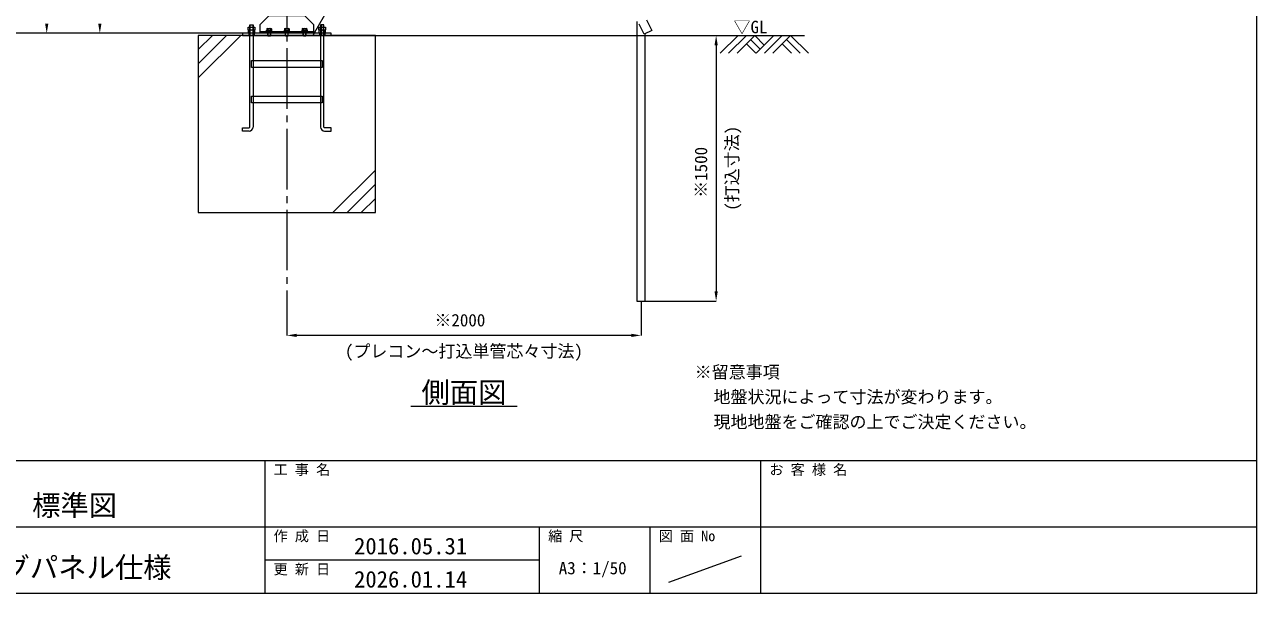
# Model space of a CAD drawing. Units: millimetres, scale not verified. Extents: x 54697 to 74822, y -14438 to 14438.
# Drawn here: x 67867 to 74822, y 562 to 3774 of the extents above; entities that cross this region are included whole.
import ezdxf
from ezdxf.enums import TextEntityAlignment as Align

# ---------------------------------------------------------------- set-up
doc = ezdxf.new("R2010")
doc.units = ezdxf.units.MM
doc.header["$LTSCALE"] = 38
doc.linetypes.add('CHAIN2', pattern=[12, 9, -1, 1, -1])
doc.linetypes.add('DASHED1', pattern=[1.8, 1.2, -0.6])
for name, color, linetype, lineweight in [('0-5_ﾍﾞｰｽﾗｲﾝ', 5, 'Continuous', 18), ('0-6_ﾎﾞﾙﾄ類', 2, 'Continuous', 18), ('0-9_基礎工事用PCA大', 7, 'Continuous', 18), ('0-A_図面枠', 7, 'Continuous', 18), ('0-B_寸法', 3, 'Continuous', 18), ('0-E_単管', 7, 'Continuous', 18), ('1-4_通芯', 1, 'CHAIN2', 18), ('1-8_標準柱', 7, 'Continuous', 18), ('1-9_文字', 7, 'Continuous', 18)]:
    doc.layers.add(name, color=color, linetype=linetype, lineweight=lineweight)
doc.styles.add('ＭＳ ゴシック', font='')
doc.styles.get('ＭＳ ゴシック').set_extended_font_data('MS Gothic')

msp = doc.modelspace()

# ---------------------------------------------------------------- linework, layer by layer
at = {"layer": '0-5_ﾍﾞｰｽﾗｲﾝ'}
for p, q in [((69097.41, 3724.5), (67446.33, 3724.5)), ((69597.39, 3712.5), (72269.73, 3712.5))]:
    msp.add_line(p, q, dxfattribs=at)
at = {"layer": '0-6_ﾎﾞﾙﾄ類'}
for p, q in [((69137.88, 3744.54), (69137.88, 3759.09)), ((69156.93, 3744.54), (69156.93, 3759.09)), ((69537.87, 3744.54), (69537.87, 3759.09)), ((69556.92, 3744.54), (69556.92, 3759.09)), ((69137.88, 3741.66), (69137.88, 3727.11)), ((69156.93, 3741.66), (69156.93, 3727.11)), ((69235.56, 3751.5), (69233.73, 3750.45)), ((69233.73, 3750.45), (69233.73, 3741.69)), ((69233.73, 3741.69), (69261.06, 3741.69)), ((69235.56, 3751.5), (69259.23, 3751.5)), ((69236.16, 3741.51), (69258.63, 3741.51)), ((69239.4, 3712.5), (69239.4, 3734.49)), ((69239.4, 3712.5), (69240.63, 3709.71)), ((69240.57, 3750.45), (69240.57, 3741.69)), ((69240.63, 3709.71), (69240.63, 3734.49)), ((69246.21, 3738.51), (69247.29, 3734.49)), ((69247.53, 3738.51), (69248.61, 3734.49)), ((69254.22, 3750.45), (69254.22, 3741.69)), ((69255.39, 3712.5), (69255.39, 3734.49)), ((69259.23, 3751.5), (69261.06, 3750.45)), ((69261.06, 3750.45), (69261.06, 3741.69)), ((69335.58, 3751.5), (69333.72, 3750.45)), ((69333.72, 3750.45), (69333.72, 3741.69)), ((69333.72, 3741.69), (69361.08, 3741.69)), ((69335.58, 3751.5), (69359.25, 3751.5)), ((69336.15, 3741.51), (69358.65, 3741.51)), ((69339.39, 3712.5), (69339.39, 3734.49)), ((69339.39, 3712.5), (69340.62, 3709.71)), ((69340.56, 3750.45), (69340.56, 3741.69)), ((69340.62, 3709.71), (69340.62, 3734.49)), ((69346.2, 3738.51), (69347.28, 3734.49)), ((69347.52, 3738.51), (69348.6, 3734.49)), ((69354.24, 3750.45), (69354.24, 3741.69)), ((69355.41, 3712.5), (69355.41, 3734.49)), ((69359.25, 3751.5), (69361.08, 3750.45)), ((69361.08, 3750.45), (69361.08, 3741.69)), ((69435.57, 3751.5), (69433.74, 3750.45)), ((69433.74, 3750.45), (69433.74, 3741.69)), ((69433.74, 3741.69), (69461.07, 3741.69)), ((69435.57, 3751.5), (69459.24, 3751.5)), ((69436.14, 3741.51), (69458.64, 3741.51)), ((69439.41, 3712.5), (69439.41, 3734.49)), ((69439.41, 3712.5), (69440.64, 3709.71)), ((69440.58, 3750.45), (69440.58, 3741.69)), ((69440.64, 3709.71), (69440.64, 3734.49)), ((69446.19, 3738.51), (69447.27, 3734.49)), ((69447.51, 3738.51), (69448.59, 3734.49)), ((69454.23, 3750.45), (69454.23, 3741.69)), ((69455.4, 3712.5), (69455.4, 3734.49)), ((69459.24, 3751.5), (69461.07, 3750.45)), ((69461.07, 3750.45), (69461.07, 3741.69)), ((69537.87, 3741.66), (69537.87, 3727.11)), ((69556.92, 3741.66), (69556.92, 3727.11))]:
    msp.add_line(p, q, dxfattribs=at)
for points in [[(69128.94, 3744.54), (69128.94, 3759.09), (69165.87, 3759.09), (69165.87, 3744.54), (69163.41, 3743.1), (69131.4, 3743.1)], [(69528.93, 3744.54), (69528.93, 3759.09), (69565.89, 3759.09), (69565.89, 3744.54), (69563.4, 3743.1), (69531.39, 3743.1)], [(69128.94, 3741.66), (69128.94, 3727.11), (69165.87, 3727.11), (69165.87, 3741.66), (69163.41, 3743.1), (69131.4, 3743.1)], [(69129.39, 3727.11), (69165.39, 3727.11), (69165.39, 3724.5), (69129.39, 3724.5)], [(69261.39, 3741.51), (69261.39, 3738.51), (69233.4, 3738.51), (69233.4, 3741.51)], [(69233.4, 3738.51), (69261.39, 3738.51), (69261.39, 3734.49), (69233.4, 3734.49)], [(69361.41, 3741.51), (69361.41, 3738.51), (69333.39, 3738.51), (69333.39, 3741.51)], [(69333.39, 3738.51), (69361.41, 3738.51), (69361.41, 3734.49), (69333.39, 3734.49)], [(69461.4, 3741.51), (69461.4, 3738.51), (69433.41, 3738.51), (69433.41, 3741.51)], [(69433.41, 3738.51), (69461.4, 3738.51), (69461.4, 3734.49), (69433.41, 3734.49)], [(69528.93, 3741.66), (69528.93, 3727.11), (69565.89, 3727.11), (69565.89, 3741.66), (69563.4, 3743.1), (69531.39, 3743.1)], [(69529.41, 3727.11), (69565.41, 3727.11), (69565.41, 3724.5), (69529.41, 3724.5)]]:
    msp.add_lwpolyline(points, close=True, dxfattribs=at)
for points in [[(69239.4, 3712.5), (69255.39, 3712.5), (69254.16, 3709.71)], [(69240.63, 3709.71), (69254.16, 3709.71), (69254.16, 3734.49)], [(69339.39, 3712.5), (69355.41, 3712.5), (69354.18, 3709.71)], [(69340.62, 3709.71), (69354.18, 3709.71), (69354.18, 3734.49)], [(69439.41, 3712.5), (69455.4, 3712.5), (69454.17, 3709.71)], [(69440.64, 3709.71), (69454.17, 3709.71), (69454.17, 3734.49)]]:
    msp.add_lwpolyline(points, dxfattribs=at)
for centre, radius, start, end in [((69133.41, 3752.28), 8.94, 240, 300), ((69133.41, 3733.92), 8.94, 60, 120), ((69147.39, 3775.56), 32.46, 252.932, 287.068), ((69147.39, 3710.64), 32.46, 72.932, 107.068), ((69161.4, 3752.28), 8.94, 239.975, 300.025), ((69161.4, 3733.92), 8.94, 59.975, 120.025), ((69237.15, 3745.44), 6.06, 55.616, 124.384), ((69236.16, 3741.69), 0.21, 180, 270), ((69247.41, 3728.88), 22.62, 72.412, 107.588), ((69257.64, 3745.44), 6.06, 55.616, 124.384), ((69258.63, 3741.69), 0.21, 270, 0), ((69337.14, 3745.44), 6.06, 55.616, 124.384), ((69336.15, 3741.69), 0.21, 180, 270), ((69347.4, 3728.88), 22.62, 72.412, 107.588), ((69357.66, 3745.44), 6.06, 55.616, 124.384), ((69358.65, 3741.69), 0.21, 270, 0), ((69437.16, 3745.44), 6.06, 55.616, 124.384), ((69436.14, 3741.69), 0.21, 180, 270), ((69447.39, 3728.88), 22.62, 72.412, 107.588), ((69457.65, 3745.44), 6.06, 55.616, 124.384), ((69458.64, 3741.69), 0.21, 270, 0), ((69533.4, 3752.28), 8.94, 240, 300), ((69533.4, 3733.92), 8.94, 60, 120), ((69547.41, 3775.56), 32.46, 252.932, 287.068), ((69547.41, 3710.64), 32.46, 72.932, 107.068), ((69561.39, 3752.28), 8.94, 239.975, 300.025), ((69561.39, 3733.92), 8.94, 59.975, 120.025)]:
    msp.add_arc(centre, radius, start, end, dxfattribs=at)
at = {"layer": '0-9_基礎工事用PCA大'}
for p, q in [((68847.39, 3472.5), (69087.39, 3712.5)), ((68847.39, 3552.51), (69007.41, 3712.5)), ((68847.39, 3632.49), (68927.4, 3712.5)), ((69156.93, 3532.5), (69156.93, 3370.5)), ((69537.87, 3532.5), (69537.87, 3370.5)), ((69156.93, 3332.49), (69156.93, 3195.51)), ((69537.87, 3332.49), (69537.87, 3195.51)), ((69847.41, 2952.51), (69607.41, 2712.51)), ((69847.41, 2872.5), (69687.39, 2712.51)), ((69847.41, 2792.49), (69767.4, 2712.51))]:
    msp.add_line(p, q, dxfattribs=at)
at = {"layer": '0-9_基礎工事用PCA大', "color": 4, "linetype": 'DASHED1', "lineweight": 9}
for p, q in [((69132.72, 3724.5), (69132.72, 3712.5)), ((69162.39, 3724.5), (69162.39, 3712.5)), ((69239.4, 3724.5), (69239.4, 3712.5)), ((69255.39, 3724.5), (69255.39, 3712.5)), ((69439.41, 3724.5), (69439.41, 3712.5)), ((69455.4, 3724.5), (69455.4, 3712.5)), ((69532.41, 3724.5), (69532.41, 3712.5)), ((69562.41, 3724.5), (69562.41, 3712.5)), ((69156.93, 3570.51), (69156.93, 3532.5)), ((69537.87, 3570.51), (69537.87, 3532.5)), ((69156.93, 3370.5), (69156.93, 3332.49)), ((69537.87, 3370.5), (69537.87, 3332.49))]:
    msp.add_line(p, q, dxfattribs=at)
at = {"layer": '0-9_基礎工事用PCA大'}
for points in [[(69137.88, 3195.54), (69137.88, 3772.5), (69156.93, 3772.5), (69156.93, 3570.51)], [(69137.88, 3710.01), (69140.37, 3712.5), (69140.37, 3772.5), (69154.44, 3772.5), (69154.44, 3712.5), (69156.93, 3710.01)], [(69556.92, 3195.54), (69556.92, 3772.5), (69537.87, 3772.5), (69537.87, 3570.51)], [(69556.92, 3710.01), (69554.43, 3712.5), (69554.43, 3772.5), (69540.36, 3772.5), (69540.36, 3712.5), (69537.87, 3710.01)], [(69133.92, 3172.5), (69096.93, 3172.5), (69096.93, 3191.55), (69133.86, 3191.55)], [(69560.88, 3172.5), (69597.87, 3172.5), (69597.87, 3191.55), (69560.94, 3191.55)]]:
    msp.add_lwpolyline(points, dxfattribs=at)
for points in [[(68847.39, 2712.51), (69847.41, 2712.51), (69847.41, 3712.5), (68847.39, 3712.5)], [(69097.41, 3712.5), (69597.39, 3712.5), (69597.39, 3724.5), (69097.41, 3724.5)], [(69147.39, 3570.51), (69547.41, 3570.51), (69547.41, 3532.5), (69147.39, 3532.5)], [(69147.39, 3370.5), (69547.41, 3370.5), (69547.41, 3332.49), (69147.39, 3332.49)]]:
    msp.add_lwpolyline(points, close=True, dxfattribs=at)
for centre, radius, start, end in [((69133.86, 3195.54), 3.99, 270, 0), ((69133.92, 3195.51), 23.01, 270, 0), ((69560.88, 3195.51), 23.01, 180, 270), ((69560.94, 3195.54), 3.99, 180, 270)]:
    msp.add_arc(centre, radius, start, end, dxfattribs=at)
at = {"layer": '0-A_図面枠'}
for p, q in [((54697.41, 1312.5), (74822.4, 1312.5)), ((69222.39, 1312.5), (69222.39, 562.5)), ((72022.41, 1312.5), (72022.41, 562.5)), ((66422.4, 937.5), (74822.4, 937.5)), ((70772.4, 937.5), (70772.4, 562.5)), ((71397.39, 937.5), (71397.39, 562.5)), ((71505.39, 625.62), (71914.41, 774.36)), ((70772.4, 750), (69222.39, 750))]:
    msp.add_line(p, q, dxfattribs=at)
msp.add_lwpolyline([(54697.41, 14437.5), (74822.4, 14437.5), (74822.4, 562.5), (54697.41, 562.5)], close=True, dxfattribs=at)
at = {"layer": '0-B_寸法'}
for p, q in [((68289.39, 3724.5), (67990.41, 3724.5)), ((68590.41, 3724.5), (68290.41, 3724.5)), ((71372.7, 3712.5), (71772.69, 3712.5)), ((71771.7, 3657.51), (71771.7, 2267.49)), ((69347.4, 2218.05), (69347.4, 2018.04)), ((71347.41, 2211.51), (71347.41, 2018.04)), ((71372.7, 2212.5), (71772.69, 2212.5)), ((71292.39, 2019.03), (69402.39, 2019.03))]:
    msp.add_line(p, q, dxfattribs=at)
at = {"layer": '0-B_寸法', "color": 91}
for points in [[(67982.22, 3779.49), (67991.4, 3724.5), (68000.58, 3779.49)], [(68282.22, 3779.49), (68291.4, 3724.5), (68300.58, 3779.49)], [(71762.52, 3657.51), (71771.7, 3712.5), (71780.88, 3657.51)], [(71762.52, 2267.49), (71771.7, 2212.5), (71780.88, 2267.49)], [(69402.39, 2028.21), (69347.4, 2019.03), (69402.39, 2009.88)], [(71292.39, 2028.21), (71347.41, 2019.03), (71292.39, 2009.88)]]:
    msp.add_solid(points, dxfattribs=at)
at = {"layer": '0-E_単管'}
for points in [[(71323.11, 3790.41), (71323.11, 2212.5), (71371.71, 2212.5), (71371.71, 3722.25)], [(71378.58, 3800.1), (71408.7, 3741.15), (71365.41, 3719.04), (71336.34, 3775.98)]]:
    msp.add_lwpolyline(points, dxfattribs=at)
at = {"layer": '1-4_通芯'}
msp.add_line((69347.4, 9112.5), (69347.4, 2219.04), dxfattribs=at)
at = {"layer": '1-8_標準柱'}
msp.add_line((69197.4, 3734.49), (69497.4, 3734.49), dxfattribs=at)
at = {"layer": '1-8_標準柱', "color": 4, "linetype": 'DASHED1', "lineweight": 9}
for p, q in [((69237.39, 3734.49), (69237.39, 3724.5)), ((69257.4, 3734.49), (69257.4, 3724.5)), ((69337.41, 3734.49), (69337.41, 3724.5)), ((69357.39, 3734.49), (69357.39, 3724.5)), ((69437.4, 3734.49), (69437.4, 3724.5)), ((69457.41, 3734.49), (69457.41, 3724.5))]:
    msp.add_line(p, q, dxfattribs=at)
at = {"layer": '1-8_標準柱'}
msp.add_lwpolyline([(69247.41, 3824.49), (69447.39, 3824.49), (69497.4, 3774.51), (69497.4, 3724.5), (69197.4, 3724.5), (69197.4, 3774.51)], close=True, dxfattribs=at)
at = {"layer": '1-9_文字'}
for p, q in [((69498.27, 3718.5), (69725.85, 4112.67)), ((71895.3, 3712.5), (71795.07, 3612.27)), ((71942.55, 3712.5), (71842.32, 3612.27)), ((71989.8, 3712.5), (71889.57, 3612.27)), ((71966.16, 3688.86), (72020.16, 3634.86)), ((71989.8, 3712.5), (72043.8, 3658.5)), ((72097.8, 3712.5), (71997.57, 3612.27)), ((72145.05, 3712.5), (72044.82, 3612.27)), ((72192.3, 3712.5), (72092.07, 3612.27)), ((72168.66, 3688.86), (72245.28, 3612.27)), ((72192.3, 3712.5), (72292.53, 3612.27)), ((71942.55, 3665.25), (71995.53, 3612.27)), ((72145.05, 3665.25), (72198.03, 3612.27)), ((70047.39, 1619.04), (70647.39, 1619.04))]:
    msp.add_line(p, q, dxfattribs=at)

# ---------------------------------------------------------------- texts
at = {"layer": '0-A_図面枠', "style": 'ＭＳ ゴシック'}
for s, height, p in [('工 事 名', 58.65, (69272.4, 1214.49)), ('お 客 様 名', 58.65, (72072.39, 1214.49)), ('CYG-99P型\u3000標準図', 117.3, (67030.14, 965.28)), ('作 成 日\u3000', 58.65, (69272.4, 839.49)), ('縮 尺', 58.65, (70822.41, 839.49)), ('図 面 No', 58.65, (71447.4, 839.49)), ('2016.05.31', 93.84, (69727.11, 754.59)), ('上部パンチングパネル仕様', 117.3, (66776.25, 615.12)), ('更 新 日\u3000', 58.65, (69272.4, 651.99)), ('A3：1/50', 70.38, (70882.8, 648.9)), ('2026.01.14', 93.84, (69727.11, 567.09))]:
    msp.add_text(s, height=height, dxfattribs=at).set_placement(p, align=Align.BOTTOM_LEFT)
at = {"layer": '0-B_寸法', "style": 'ＭＳ ゴシック'}
for s, p in [('(打込寸法)', (71917.29, 2722.5)), ('※1500', (71742.15, 2795.67))]:
    msp.add_text(s, height=70.38, rotation=90, dxfattribs=at).set_placement(p, align=Align.BOTTOM_LEFT)
for s, p in [('※2000', (70180.56, 2048.61)), ('(プレコン～打込単管芯々寸法)', (69675.39, 1873.44))]:
    msp.add_text(s, height=70.38, dxfattribs=at).set_placement(p, align=Align.BOTTOM_LEFT)
at = {"layer": '1-9_文字', "style": 'ＭＳ ゴシック'}
for s, height, p in [('▽GL', 70.38, (71869.77, 3703.89)), ('※留意事項', 70.38, (71650.53, 1755.78)), ('側面図', 117.3, (70107.39, 1603.05)), ('\u3000地盤状況によって寸法が変わります。', 70.38, (71660.76, 1615.44)), ('\u3000現地地盤をご確認の上でご決定ください。', 70.38, (71660.76, 1474.65))]:
    msp.add_text(s, height=height, dxfattribs=at).set_placement(p, align=Align.BOTTOM_LEFT)

doc.saveas('drawing.dxf')
